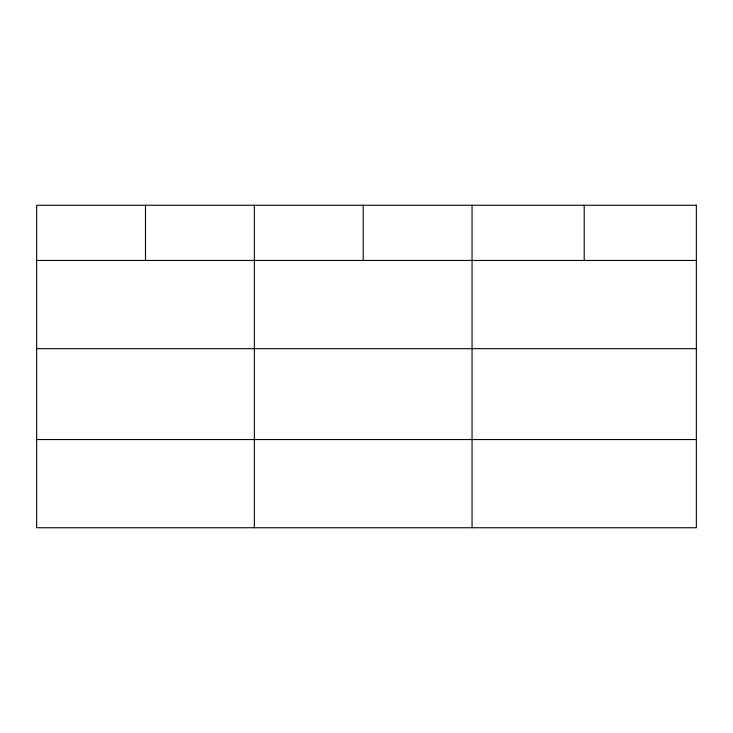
<?xml version="1.0" encoding="UTF-8"?>
<svg xmlns="http://www.w3.org/2000/svg" width="733" height="733" viewBox="0 0 733 733"><rect width="100%" height="100%" fill="white"/><g stroke="black" fill="none" stroke-linecap="round" stroke-linejoin="round"><path stroke-width="1.1" d="M36.65 260.462L696.35 260.462M36.65 348.67L696.35 348.67M36.65 439.543L696.35 439.543M584.201 205.258L584.201 260.462M472.052 205.258L472.052 527.742M363.202 205.258L363.202 260.462M254.351 205.258L254.351 527.742M145.501 205.258L145.501 260.462M696.35 205.258L36.65 205.258L36.65 527.742L696.35 527.742L696.35 205.258"/></g></svg>
